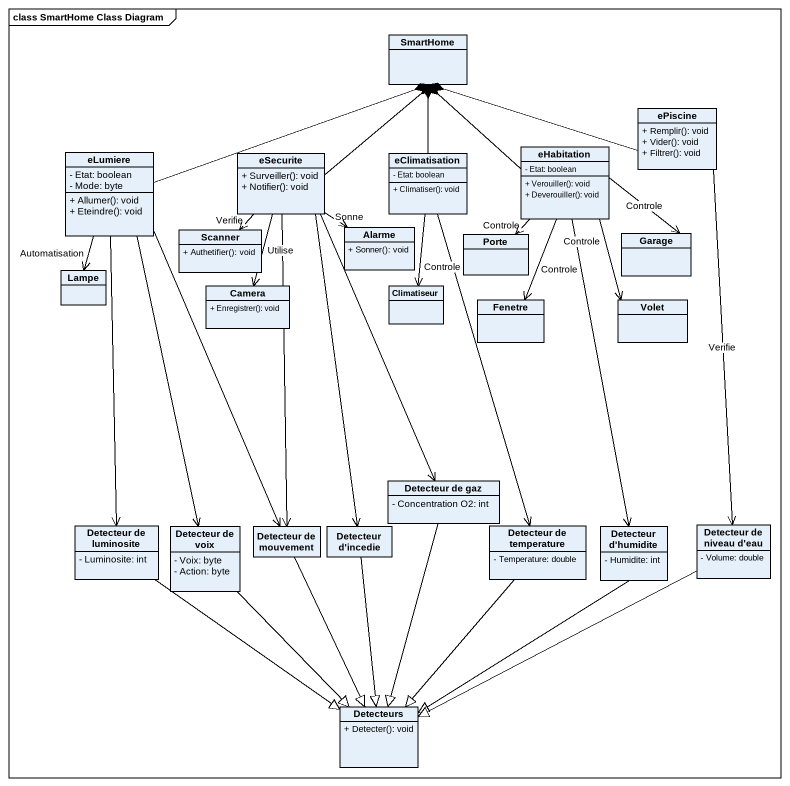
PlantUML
@startuml
mainframe class SmartHome Class Diagram
hide circle
hide empty members
skinparam classAttributeIconSize 0
class SmartHome
class ePiscine {
  + Remplir(): void
  + Vider(): void
  + Filtrer(): void
}
class eLumiere {
  - Etat: boolean
  - Mode: byte
  + Allumer(): void
  + Eteindre(): void
}
class eSecurite {
  + Surveiller(): void
  + Notifier(): void
}
class eClimatisation {
  - Etat: boolean
  + Climatiser(): void
}
class eHabitation {
  - Etat: boolean
  + Verouiller(): void
  + Deverouiller(): void
}
class Scanner {
  + Authetifier(): void
}
class Alarme {
  + Sonner(): void
}
class Porte
class Garage
class Lampe
class Camera {
  + Enregistrer(): void
}
class Climatiseur
class Fenetre
class Volet
class "Detecteur de gaz" as Detecteur_de_gaz {
  - Concentration O2: int
}
class "Detecteur de luminosite" as Detecteur_de_luminosite {
  - Luminosite: int
}
class "Detecteur de voix" as Detecteur_de_voix {
  - Voix: byte
  - Action: byte
}
class "Detecteur de mouvement" as Detecteur_de_mouvement
class "Detecteur d'incedie" as Detecteur_d_incedie
class "Detecteur de temperature" as Detecteur_de_temperature {
  - Temperature: double
}
class "Detecteur d'humidite" as Detecteur_d_humidite {
  - Humidite: int
}
class "Detecteur de niveau d'eau" as Detecteur_de_niveau_d_eau {
  - Volume: double
}
class Detecteurs {
  + Detecter(): void
}
ePiscine -left-* SmartHome
ePiscine --> Detecteur_de_niveau_d_eau : Verifie
eLumiere -right-* SmartHome
eLumiere --> Lampe : Automatisation
eLumiere --> Detecteur_de_luminosite
eLumiere --> Detecteur_de_voix
eLumiere --> Detecteur_de_mouvement
eSecurite -up-* SmartHome
eSecurite --> Scanner : Verifie
eSecurite --> Detecteur_de_gaz
eSecurite --> Detecteur_de_mouvement
eSecurite --> Detecteur_d_incedie
eClimatisation -up-* SmartHome
eClimatisation --> Detecteur_de_temperature
eHabitation -up-* SmartHome
eHabitation --> Garage : Controle
eHabitation --> Fenetre : Controle
eHabitation --> Volet : Controle
eHabitation --> Detecteur_d_humidite
Alarme <-up- eSecurite : Sonne
Porte <-up- eHabitation : Controle
Camera <-up- eSecurite : Utilise
Climatiseur <-up- eClimatisation : Controle
Detecteur_de_gaz --|> Detecteurs
Detecteur_de_luminosite --|> Detecteurs
Detecteur_de_voix --|> Detecteurs
Detecteur_de_mouvement --|> Detecteurs
Detecteur_d_incedie --|> Detecteurs
Detecteur_de_temperature --|> Detecteurs
Detecteur_d_humidite --|> Detecteurs
Detecteur_de_niveau_d_eau -left-|> Detecteurs
@enduml
